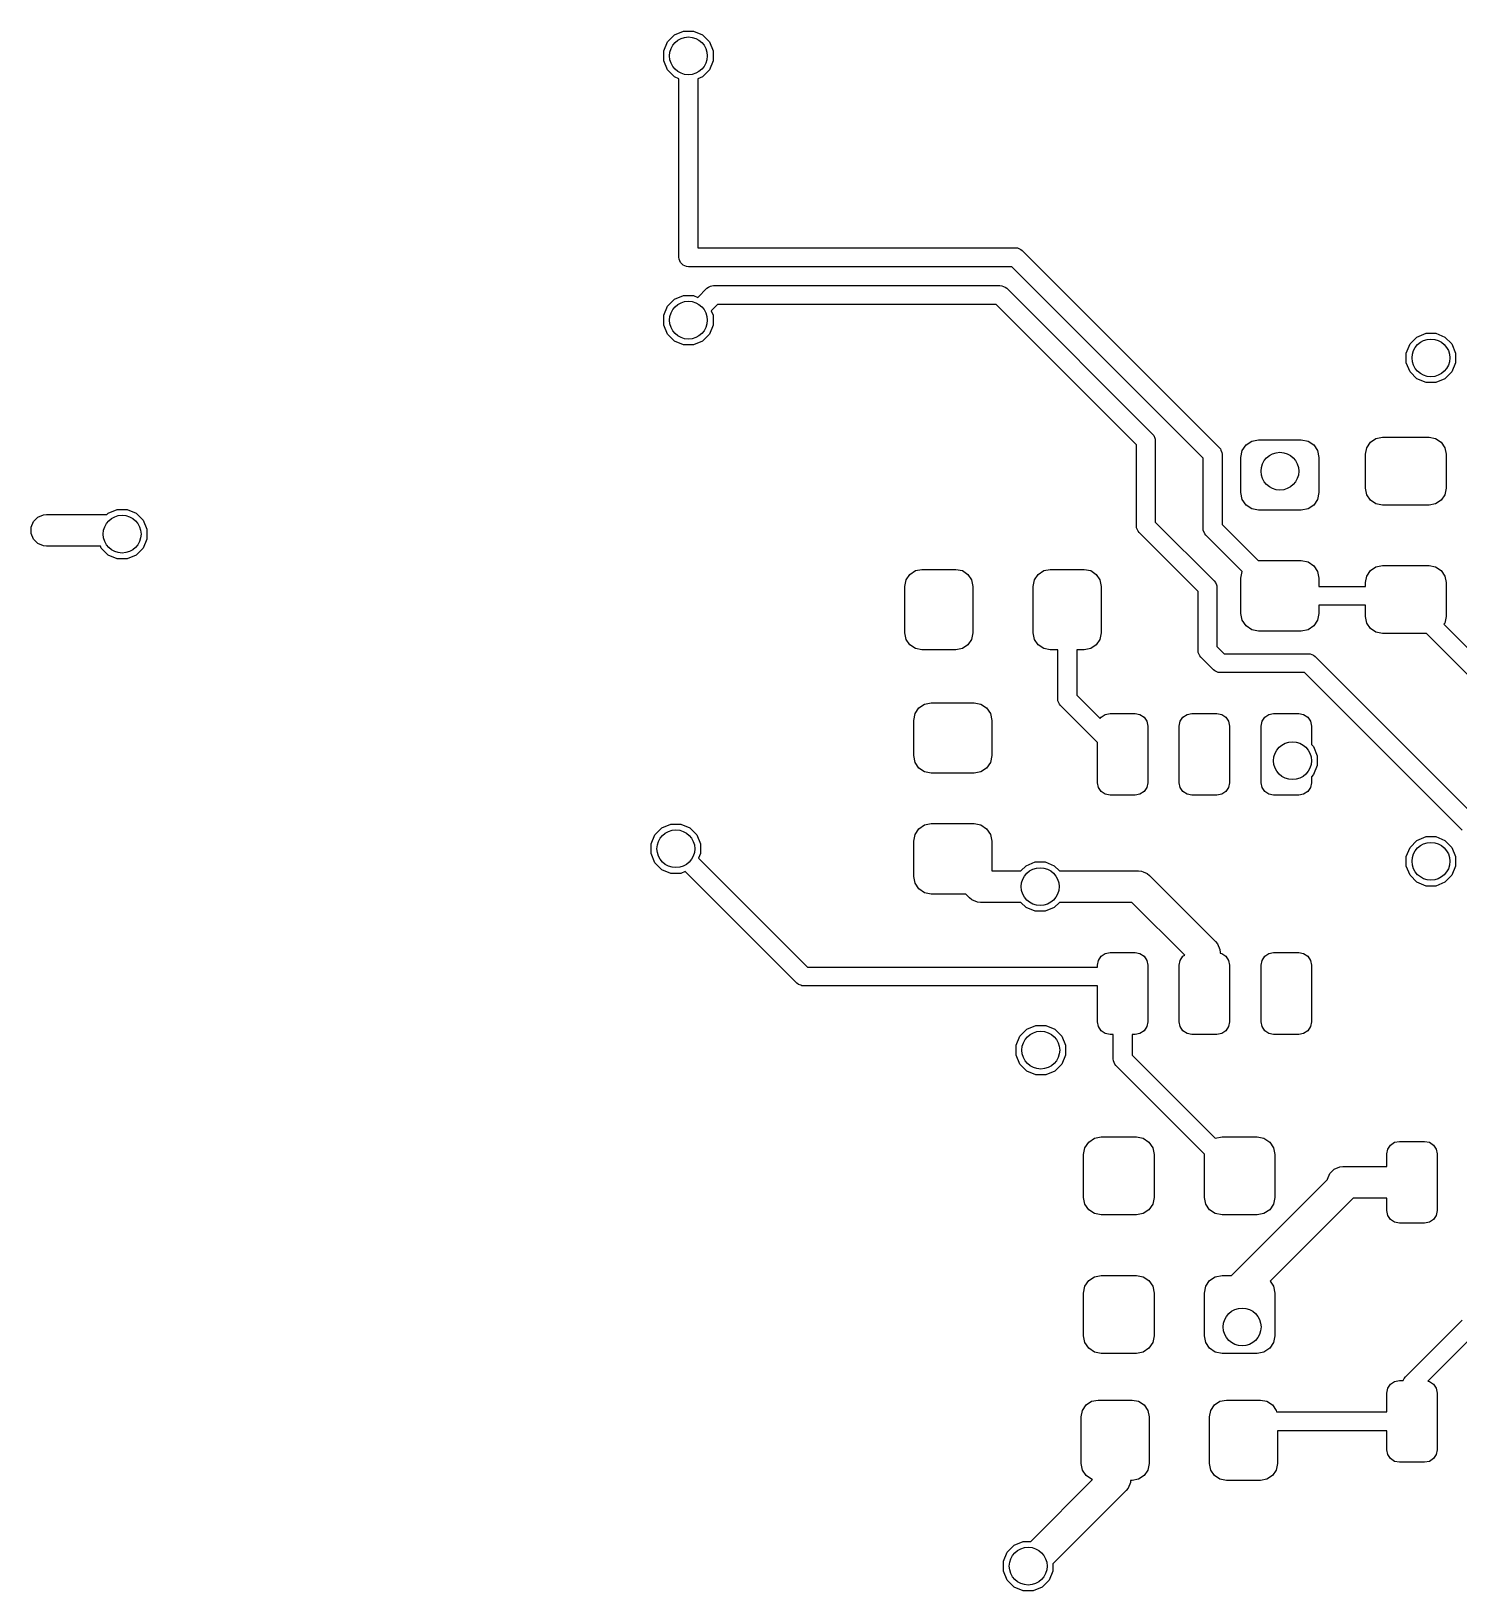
# Model space of a CAD drawing. Extents: x -2.55 to 2.19, y 0.21 to 3.97.
# Drawn here: x -2.5489 to -2.1023, y 3.397 to 3.8849 of the extents above; entities that cross this region are included whole.
import ezdxf

# ---------------------------------------------------------------- set-up
doc = ezdxf.new("R2010")
doc.units = 0
doc.header["$MEASUREMENT"] = 0
doc.layers.add('BLACK', color=7, linetype='CONTINUOUS')

msp = doc.modelspace()

# ---------------------------------------------------------------- linework, layer by layer
at = {"layer": 'BLACK', "linetype": 'CONTINUOUS'}
for p, q in [((-2.34985, 3.88154), (-2.34768, 3.88371)), ((-2.34768, 3.88371), (-2.34484, 3.88489)), ((-2.34484, 3.88489), (-2.34177, 3.88489)), ((-2.34177, 3.88489), (-2.33893, 3.88371)), ((-2.33893, 3.88371), (-2.33676, 3.88154)), ((-2.35103, 3.8787), (-2.34985, 3.88154)), ((-2.35103, 3.87563), (-2.35103, 3.8787)), ((-2.33676, 3.88154), (-2.33558, 3.8787)), ((-2.33558, 3.8787), (-2.33558, 3.87563)), ((-2.34985, 3.87279), (-2.35103, 3.87563)), ((-2.33558, 3.87563), (-2.33676, 3.87279)), ((-2.34768, 3.87062), (-2.34985, 3.87279)), ((-2.34626, 3.87003), (-2.34768, 3.87062)), ((-2.34626, 3.81417), (-2.34626, 3.87003)), ((-2.33893, 3.87062), (-2.34035, 3.87003)), ((-2.34035, 3.87003), (-2.34035, 3.81713)), ((-2.33676, 3.87279), (-2.33893, 3.87062)), ((-2.34035, 3.81713), (-2.24094, 3.81713)), ((-2.24094, 3.81713), (-2.24037, 3.81707)), ((-2.24037, 3.81707), (-2.2393, 3.81663)), ((-2.2393, 3.81663), (-2.23886, 3.81626)), ((-2.23886, 3.81626), (-2.17724, 3.75465)), ((-2.3462, 3.8136), (-2.34626, 3.81417)), ((-2.34576, 3.81253), (-2.3462, 3.8136)), ((-2.3462, 3.8136), (-2.3462, 3.8136)), ((-2.34495, 3.81172), (-2.34576, 3.81253)), ((-2.34388, 3.81128), (-2.34495, 3.81172)), ((-2.34331, 3.81122), (-2.34388, 3.81128)), ((-2.24217, 3.81122), (-2.34331, 3.81122)), ((-2.18228, 3.75134), (-2.24217, 3.81122)), ((-2.34985, 3.79886), (-2.34768, 3.80104)), ((-2.34768, 3.80104), (-2.34484, 3.80221)), ((-2.34484, 3.80221), (-2.34177, 3.80221)), ((-2.34177, 3.80221), (-2.34035, 3.80162)), ((-2.34035, 3.80162), (-2.33752, 3.80445)), ((-2.33752, 3.80445), (-2.33707, 3.80482)), ((-2.33707, 3.80482), (-2.33645, 3.80508)), ((-2.33645, 3.80508), (-2.33601, 3.80526)), ((-2.33601, 3.80526), (-2.33543, 3.80531)), ((-2.33543, 3.80531), (-2.24584, 3.80531)), ((-2.24584, 3.80531), (-2.24526, 3.80526)), ((-2.24526, 3.80526), (-2.2442, 3.80482)), ((-2.2442, 3.80482), (-2.2442, 3.80482)), ((-2.2442, 3.80482), (-2.24375, 3.80445)), ((-2.24375, 3.80445), (-2.19812, 3.75882)), ((-2.35103, 3.79602), (-2.34985, 3.79886)), ((-2.35103, 3.79295), (-2.35103, 3.79602)), ((-2.33421, 3.79941), (-2.33617, 3.79745)), ((-2.33617, 3.79745), (-2.33558, 3.79602)), ((-2.33558, 3.79602), (-2.33558, 3.79295)), ((-2.24706, 3.79941), (-2.33421, 3.79941)), ((-2.20316, 3.75551), (-2.24706, 3.79941)), ((-2.34985, 3.79011), (-2.35103, 3.79295)), ((-2.33558, 3.79295), (-2.33676, 3.79011)), ((-2.34768, 3.78794), (-2.34985, 3.79011)), ((-2.34484, 3.78677), (-2.34768, 3.78794)), ((-2.34177, 3.78677), (-2.34484, 3.78677)), ((-2.33893, 3.78794), (-2.34177, 3.78677)), ((-2.33676, 3.79011), (-2.33893, 3.78794)), ((-2.11875, 3.78421), (-2.11757, 3.78705)), ((-2.11757, 3.78705), (-2.1154, 3.78922)), ((-2.1154, 3.78922), (-2.11256, 3.7904)), ((-2.11256, 3.7904), (-2.10949, 3.7904)), ((-2.10949, 3.7904), (-2.10665, 3.78922)), ((-2.10665, 3.78922), (-2.10448, 3.78705)), ((-2.10448, 3.78705), (-2.1033, 3.78421)), ((-2.11875, 3.78114), (-2.11875, 3.78421)), ((-2.11757, 3.7783), (-2.11875, 3.78114)), ((-2.1033, 3.78114), (-2.10448, 3.7783)), ((-2.1033, 3.78421), (-2.1033, 3.78114)), ((-2.1154, 3.77613), (-2.11757, 3.7783)), ((-2.10448, 3.7783), (-2.10665, 3.77613)), ((-2.11256, 3.77495), (-2.1154, 3.77613)), ((-2.10949, 3.77495), (-2.11256, 3.77495)), ((-2.10665, 3.77613), (-2.10949, 3.77495)), ((-2.19812, 3.75882), (-2.19775, 3.75837)), ((-2.19775, 3.75837), (-2.19744, 3.75762)), ((-2.19744, 3.75762), (-2.19731, 3.75731)), ((-2.19731, 3.75731), (-2.19725, 3.75673)), ((-2.19725, 3.75673), (-2.19725, 3.73135)), ((-2.16707, 3.75667), (-2.16496, 3.75709)), ((-2.16496, 3.75709), (-2.15157, 3.75709)), ((-2.15157, 3.75709), (-2.14947, 3.75667)), ((-2.12994, 3.75632), (-2.12822, 3.75747)), ((-2.12822, 3.75747), (-2.12618, 3.75787)), ((-2.12618, 3.75787), (-2.11161, 3.75787)), ((-2.11161, 3.75787), (-2.10958, 3.75747)), ((-2.10958, 3.75747), (-2.10786, 3.75632)), ((-2.20316, 3.73013), (-2.20316, 3.75551)), ((-2.17724, 3.75465), (-2.17688, 3.7542)), ((-2.17688, 3.7542), (-2.17673, 3.75384)), ((-2.17673, 3.75384), (-2.17643, 3.75314)), ((-2.17643, 3.75314), (-2.17638, 3.75256)), ((-2.17638, 3.75256), (-2.17638, 3.73055)), ((-2.17047, 3.75157), (-2.17005, 3.75368)), ((-2.17005, 3.75368), (-2.16886, 3.75547)), ((-2.16886, 3.75547), (-2.16707, 3.75667)), ((-2.14947, 3.75667), (-2.14768, 3.75547)), ((-2.14768, 3.75547), (-2.14648, 3.75368)), ((-2.14648, 3.75368), (-2.14606, 3.75157)), ((-2.1315, 3.75256), (-2.13109, 3.75459)), ((-2.1315, 3.74193), (-2.1315, 3.75256)), ((-2.13109, 3.75459), (-2.12994, 3.75632)), ((-2.10786, 3.75632), (-2.1067, 3.75459)), ((-2.1067, 3.75459), (-2.1063, 3.75256)), ((-2.1063, 3.75256), (-2.1063, 3.74193)), ((-2.18228, 3.72933), (-2.18228, 3.75134)), ((-2.17047, 3.74055), (-2.17047, 3.75157)), ((-2.14606, 3.75157), (-2.14606, 3.74055)), ((-2.17005, 3.73844), (-2.17047, 3.74055)), ((-2.16886, 3.73665), (-2.17005, 3.73844)), ((-2.14648, 3.73844), (-2.14768, 3.73665)), ((-2.14606, 3.74055), (-2.14648, 3.73844)), ((-2.13109, 3.7399), (-2.1315, 3.74193)), ((-2.12994, 3.73817), (-2.13109, 3.7399)), ((-2.12822, 3.73702), (-2.12994, 3.73817)), ((-2.10786, 3.73817), (-2.10958, 3.73702)), ((-2.1067, 3.7399), (-2.10786, 3.73817)), ((-2.1063, 3.74193), (-2.1067, 3.7399)), ((-2.54819, 3.73147), (-2.54683, 3.73283)), ((-2.54683, 3.73283), (-2.54505, 3.73357)), ((-2.54505, 3.73357), (-2.54409, 3.73366)), ((-2.54409, 3.73366), (-2.52529, 3.73366)), ((-2.52529, 3.73366), (-2.52485, 3.73411)), ((-2.52485, 3.73411), (-2.52201, 3.73528)), ((-2.52201, 3.73528), (-2.51894, 3.73528)), ((-2.51894, 3.73528), (-2.5161, 3.73411)), ((-2.5161, 3.73411), (-2.51393, 3.73193)), ((-2.16707, 3.73546), (-2.16886, 3.73665)), ((-2.16496, 3.73504), (-2.16707, 3.73546)), ((-2.15157, 3.73504), (-2.16496, 3.73504)), ((-2.14947, 3.73546), (-2.15157, 3.73504)), ((-2.14768, 3.73665), (-2.14947, 3.73546)), ((-2.12618, 3.73661), (-2.12822, 3.73702)), ((-2.11161, 3.73661), (-2.12618, 3.73661)), ((-2.10958, 3.73702), (-2.11161, 3.73661)), ((-2.54892, 3.7297), (-2.54819, 3.73147)), ((-2.54892, 3.72778), (-2.54892, 3.7297)), ((-2.54819, 3.72601), (-2.54892, 3.72778)), ((-2.51393, 3.73193), (-2.51275, 3.7291)), ((-2.51275, 3.7291), (-2.51275, 3.72602)), ((-2.2031, 3.72955), (-2.20316, 3.73013)), ((-2.20266, 3.72849), (-2.2031, 3.72955)), ((-2.2023, 3.72804), (-2.20266, 3.72849)), ((-2.18386, 3.7096), (-2.2023, 3.72804)), ((-2.19725, 3.73135), (-2.17882, 3.71291)), ((-2.18223, 3.72875), (-2.18228, 3.72933)), ((-2.18179, 3.72769), (-2.18223, 3.72875)), ((-2.18142, 3.72724), (-2.18179, 3.72769)), ((-2.17638, 3.73055), (-2.16509, 3.71927)), ((-2.54683, 3.72465), (-2.54819, 3.72601)), ((-2.54505, 3.72391), (-2.54683, 3.72465)), ((-2.54409, 3.72382), (-2.54505, 3.72391)), ((-2.52728, 3.72382), (-2.54409, 3.72382)), ((-2.52702, 3.72318), (-2.52728, 3.72382)), ((-2.52485, 3.72101), (-2.52702, 3.72318)), ((-2.51393, 3.72318), (-2.5161, 3.72101)), ((-2.51275, 3.72602), (-2.51393, 3.72318)), ((-2.17005, 3.71588), (-2.18142, 3.72724)), ((-2.52201, 3.71984), (-2.52485, 3.72101)), ((-2.51894, 3.71984), (-2.52201, 3.71984)), ((-2.5161, 3.72101), (-2.51894, 3.71984)), ((-2.16509, 3.71927), (-2.16496, 3.71929)), ((-2.16496, 3.71929), (-2.15157, 3.71929)), ((-2.15157, 3.71929), (-2.14947, 3.71887)), ((-2.14947, 3.71887), (-2.14768, 3.71768)), ((-2.12822, 3.71731), (-2.12618, 3.71772)), ((-2.12618, 3.71772), (-2.11161, 3.71772)), ((-2.11161, 3.71772), (-2.10958, 3.71731)), ((-2.27559, 3.71122), (-2.27519, 3.71325)), ((-2.27519, 3.71325), (-2.27403, 3.71498)), ((-2.27403, 3.71498), (-2.27231, 3.71613)), ((-2.27231, 3.71613), (-2.27028, 3.71654)), ((-2.27028, 3.71654), (-2.25965, 3.71654)), ((-2.25965, 3.71654), (-2.25761, 3.71613)), ((-2.25761, 3.71613), (-2.25589, 3.71498)), ((-2.25589, 3.71498), (-2.25474, 3.71325)), ((-2.25474, 3.71325), (-2.25433, 3.71122)), ((-2.23543, 3.71122), (-2.23503, 3.71325)), ((-2.23503, 3.71325), (-2.23388, 3.71498)), ((-2.23388, 3.71498), (-2.23215, 3.71613)), ((-2.23215, 3.71613), (-2.23012, 3.71654)), ((-2.23012, 3.71654), (-2.21949, 3.71654)), ((-2.21949, 3.71654), (-2.21745, 3.71613)), ((-2.21745, 3.71613), (-2.21573, 3.71498)), ((-2.21573, 3.71498), (-2.21458, 3.71325)), ((-2.21458, 3.71325), (-2.21417, 3.71122)), ((-2.17882, 3.71291), (-2.17845, 3.71247)), ((-2.17047, 3.71378), (-2.17005, 3.71588)), ((-2.17047, 3.70276), (-2.17047, 3.71378)), ((-2.14768, 3.71768), (-2.14648, 3.71589)), ((-2.14648, 3.71589), (-2.14606, 3.71378)), ((-2.14606, 3.71378), (-2.14606, 3.71122)), ((-2.1315, 3.7124), (-2.13109, 3.71444)), ((-2.13109, 3.71444), (-2.12994, 3.71616)), ((-2.12994, 3.71616), (-2.12822, 3.71731)), ((-2.10958, 3.71731), (-2.10786, 3.71616)), ((-2.10786, 3.71616), (-2.1067, 3.71444)), ((-2.1067, 3.71444), (-2.1063, 3.7124)), ((-2.27559, 3.69665), (-2.27559, 3.71122)), ((-2.25433, 3.71122), (-2.25433, 3.69665)), ((-2.23543, 3.69665), (-2.23543, 3.71122)), ((-2.21417, 3.71122), (-2.21417, 3.69665)), ((-2.18386, 3.69114), (-2.18386, 3.7096)), ((-2.17845, 3.71247), (-2.17814, 3.71171)), ((-2.17814, 3.71171), (-2.17801, 3.7114)), ((-2.17801, 3.7114), (-2.17795, 3.71083)), ((-2.17795, 3.71083), (-2.17795, 3.69236)), ((-2.14606, 3.71122), (-2.1315, 3.71122)), ((-2.1315, 3.71122), (-2.1315, 3.7124)), ((-2.1063, 3.7124), (-2.1063, 3.70177)), ((-2.1315, 3.70531), (-2.14606, 3.70531)), ((-2.14606, 3.70531), (-2.14606, 3.70276)), ((-2.1315, 3.70177), (-2.1315, 3.70531)), ((-2.17005, 3.70065), (-2.17047, 3.70276)), ((-2.16886, 3.69886), (-2.17005, 3.70065)), ((-2.16707, 3.69766), (-2.16886, 3.69886)), ((-2.14768, 3.69886), (-2.14947, 3.69766)), ((-2.14648, 3.70065), (-2.14768, 3.69886)), ((-2.14606, 3.70276), (-2.14648, 3.70065)), ((-2.13109, 3.69974), (-2.1315, 3.70177)), ((-2.12994, 3.69801), (-2.13109, 3.69974)), ((-2.1067, 3.69974), (-2.10697, 3.69934)), ((-2.10697, 3.69934), (-2.08728, 3.67965)), ((-2.1063, 3.70177), (-2.1067, 3.69974)), ((-2.27519, 3.69462), (-2.27559, 3.69665)), ((-2.27403, 3.6929), (-2.27519, 3.69462)), ((-2.25474, 3.69462), (-2.25589, 3.6929)), ((-2.25433, 3.69665), (-2.25474, 3.69462)), ((-2.23503, 3.69462), (-2.23543, 3.69665)), ((-2.23388, 3.6929), (-2.23503, 3.69462)), ((-2.21458, 3.69462), (-2.21573, 3.6929)), ((-2.21417, 3.69665), (-2.21458, 3.69462)), ((-2.16496, 3.69724), (-2.16707, 3.69766)), ((-2.15157, 3.69724), (-2.16496, 3.69724)), ((-2.14947, 3.69766), (-2.15157, 3.69724)), ((-2.12822, 3.69686), (-2.12994, 3.69801)), ((-2.12618, 3.69646), (-2.12822, 3.69686)), ((-2.11244, 3.69646), (-2.12618, 3.69646)), ((-2.09232, 3.67634), (-2.11244, 3.69646)), ((-2.27231, 3.69174), (-2.27403, 3.6929)), ((-2.27028, 3.69134), (-2.27231, 3.69174)), ((-2.25965, 3.69134), (-2.27028, 3.69134)), ((-2.25761, 3.69174), (-2.25965, 3.69134)), ((-2.25589, 3.6929), (-2.25761, 3.69174)), ((-2.23215, 3.69174), (-2.23388, 3.6929)), ((-2.23012, 3.69134), (-2.23215, 3.69174)), ((-2.22776, 3.69134), (-2.23012, 3.69134)), ((-2.22776, 3.67598), (-2.22776, 3.69134)), ((-2.21949, 3.69134), (-2.22185, 3.69134)), ((-2.22185, 3.69134), (-2.22185, 3.67721)), ((-2.21745, 3.69174), (-2.21949, 3.69134)), ((-2.21573, 3.6929), (-2.21745, 3.69174)), ((-2.1838, 3.69057), (-2.18386, 3.69114)), ((-2.18336, 3.6895), (-2.1838, 3.69057)), ((-2.18299, 3.68905), (-2.18336, 3.6895)), ((-2.17906, 3.68512), (-2.18299, 3.68905)), ((-2.17795, 3.69236), (-2.17575, 3.69016)), ((-2.17575, 3.69016), (-2.14937, 3.69016)), ((-2.14937, 3.69016), (-2.14879, 3.6901)), ((-2.14879, 3.6901), (-2.14773, 3.68966)), ((-2.14773, 3.68966), (-2.14728, 3.68929)), ((-2.14728, 3.68929), (-2.09795, 3.63996)), ((-2.17861, 3.68475), (-2.17906, 3.68512)), ((-2.17754, 3.68431), (-2.17861, 3.68475)), ((-2.17697, 3.68425), (-2.17754, 3.68431)), ((-2.15059, 3.68425), (-2.17697, 3.68425)), ((-2.10126, 3.63492), (-2.15059, 3.68425)), ((-2.27122, 3.67319), (-2.26943, 3.67438)), ((-2.26943, 3.67438), (-2.26732, 3.6748)), ((-2.26732, 3.6748), (-2.25394, 3.6748)), ((-2.25394, 3.6748), (-2.25183, 3.67438)), ((-2.25183, 3.67438), (-2.25004, 3.67319)), ((-2.2277, 3.67541), (-2.22776, 3.67598)), ((-2.22727, 3.67438), (-2.2277, 3.67541)), ((-2.22726, 3.67434), (-2.22727, 3.67438)), ((-2.22689, 3.6739), (-2.22726, 3.67434)), ((-2.21535, 3.66236), (-2.22689, 3.6739)), ((-2.22185, 3.67721), (-2.2145, 3.66986)), ((-2.27283, 3.66929), (-2.27242, 3.6714)), ((-2.27283, 3.65827), (-2.27283, 3.66929)), ((-2.27242, 3.6714), (-2.27122, 3.67319)), ((-2.25004, 3.67319), (-2.24884, 3.6714)), ((-2.24884, 3.6714), (-2.24843, 3.66929)), ((-2.24843, 3.66929), (-2.24843, 3.65827)), ((-2.2145, 3.66986), (-2.2142, 3.6703)), ((-2.2142, 3.6703), (-2.21292, 3.67116)), ((-2.21292, 3.67116), (-2.21142, 3.67146)), ((-2.21142, 3.67146), (-2.20354, 3.67146)), ((-2.20354, 3.67146), (-2.20204, 3.67116)), ((-2.20204, 3.67116), (-2.20076, 3.6703)), ((-2.20076, 3.6703), (-2.19991, 3.66903)), ((-2.19991, 3.66903), (-2.19961, 3.66752)), ((-2.18976, 3.66752), (-2.18946, 3.66903)), ((-2.18946, 3.66903), (-2.18861, 3.6703)), ((-2.18861, 3.6703), (-2.18733, 3.67116)), ((-2.18733, 3.67116), (-2.18583, 3.67146)), ((-2.18583, 3.67146), (-2.17795, 3.67146)), ((-2.17795, 3.67146), (-2.17645, 3.67116)), ((-2.17645, 3.67116), (-2.17517, 3.6703)), ((-2.17517, 3.6703), (-2.17432, 3.66903)), ((-2.17432, 3.66903), (-2.17402, 3.66752)), ((-2.16417, 3.66752), (-2.16387, 3.66903)), ((-2.16387, 3.66903), (-2.16302, 3.6703)), ((-2.16302, 3.6703), (-2.16174, 3.67116)), ((-2.16174, 3.67116), (-2.16024, 3.67146)), ((-2.16024, 3.67146), (-2.15236, 3.67146)), ((-2.15236, 3.67146), (-2.15086, 3.67116)), ((-2.15086, 3.67116), (-2.14958, 3.6703)), ((-2.14958, 3.6703), (-2.14872, 3.66903)), ((-2.14872, 3.66903), (-2.14843, 3.66752)), ((-2.19961, 3.66752), (-2.19961, 3.6498)), ((-2.18976, 3.6498), (-2.18976, 3.66752)), ((-2.17402, 3.66752), (-2.17402, 3.6498)), ((-2.16417, 3.6498), (-2.16417, 3.66752)), ((-2.14843, 3.66752), (-2.14843, 3.66171)), ((-2.21535, 3.6498), (-2.21535, 3.66236)), ((-2.14843, 3.66171), (-2.14778, 3.66107)), ((-2.14778, 3.66107), (-2.14661, 3.65823)), ((-2.27242, 3.65616), (-2.27283, 3.65827)), ((-2.27122, 3.65437), (-2.27242, 3.65616)), ((-2.26943, 3.65318), (-2.27122, 3.65437)), ((-2.25004, 3.65437), (-2.25183, 3.65318)), ((-2.24884, 3.65616), (-2.25004, 3.65437)), ((-2.24843, 3.65827), (-2.24884, 3.65616)), ((-2.14661, 3.65516), (-2.14778, 3.65232)), ((-2.14661, 3.65823), (-2.14661, 3.65516)), ((-2.26732, 3.65276), (-2.26943, 3.65318)), ((-2.25394, 3.65276), (-2.26732, 3.65276)), ((-2.25183, 3.65318), (-2.25394, 3.65276)), ((-2.21505, 3.6483), (-2.21535, 3.6498)), ((-2.19961, 3.6498), (-2.19991, 3.6483)), ((-2.18946, 3.6483), (-2.18976, 3.6498)), ((-2.17402, 3.6498), (-2.17432, 3.6483)), ((-2.16387, 3.6483), (-2.16417, 3.6498)), ((-2.14843, 3.6498), (-2.14872, 3.6483)), ((-2.14778, 3.65232), (-2.14843, 3.65168)), ((-2.14843, 3.65168), (-2.14843, 3.6498)), ((-2.2142, 3.64702), (-2.21505, 3.6483)), ((-2.21292, 3.64617), (-2.2142, 3.64702)), ((-2.21142, 3.64587), (-2.21292, 3.64617)), ((-2.20354, 3.64587), (-2.21142, 3.64587)), ((-2.20204, 3.64617), (-2.20354, 3.64587)), ((-2.20076, 3.64702), (-2.20204, 3.64617)), ((-2.19991, 3.6483), (-2.20076, 3.64702)), ((-2.18861, 3.64702), (-2.18946, 3.6483)), ((-2.18733, 3.64617), (-2.18861, 3.64702)), ((-2.18583, 3.64587), (-2.18733, 3.64617)), ((-2.17795, 3.64587), (-2.18583, 3.64587)), ((-2.17645, 3.64617), (-2.17795, 3.64587)), ((-2.17517, 3.64702), (-2.17645, 3.64617)), ((-2.17432, 3.6483), (-2.17517, 3.64702)), ((-2.16302, 3.64702), (-2.16387, 3.6483)), ((-2.16174, 3.64617), (-2.16302, 3.64702)), ((-2.16024, 3.64587), (-2.16174, 3.64617)), ((-2.15236, 3.64587), (-2.16024, 3.64587)), ((-2.15086, 3.64617), (-2.15236, 3.64587)), ((-2.14958, 3.64702), (-2.15086, 3.64617)), ((-2.14872, 3.6483), (-2.14958, 3.64702)), ((-2.35379, 3.63351), (-2.35162, 3.63568)), ((-2.35162, 3.63568), (-2.34878, 3.63686)), ((-2.34878, 3.63686), (-2.34571, 3.63686)), ((-2.34571, 3.63686), (-2.34287, 3.63568)), ((-2.34287, 3.63568), (-2.3407, 3.63351)), ((-2.27242, 3.63361), (-2.27122, 3.63539)), ((-2.27122, 3.63539), (-2.26943, 3.63659)), ((-2.26943, 3.63659), (-2.26732, 3.63701)), ((-2.26732, 3.63701), (-2.25394, 3.63701)), ((-2.25394, 3.63701), (-2.25183, 3.63659)), ((-2.25183, 3.63659), (-2.25004, 3.63539)), ((-2.25004, 3.63539), (-2.24884, 3.63361)), ((-2.35497, 3.63067), (-2.35379, 3.63351)), ((-2.35497, 3.6276), (-2.35497, 3.63067)), ((-2.3407, 3.63351), (-2.33952, 3.63067)), ((-2.33952, 3.63067), (-2.33952, 3.6276)), ((-2.27283, 3.6315), (-2.27242, 3.63361)), ((-2.27283, 3.62047), (-2.27283, 3.6315)), ((-2.24884, 3.63361), (-2.24843, 3.6315)), ((-2.24843, 3.6315), (-2.24843, 3.6222)), ((-2.11757, 3.62957), (-2.1154, 3.63174)), ((-2.1154, 3.63174), (-2.11256, 3.63292)), ((-2.11256, 3.63292), (-2.10949, 3.63292)), ((-2.10949, 3.63292), (-2.10665, 3.63174)), ((-2.10665, 3.63174), (-2.10448, 3.62957)), ((-2.35379, 3.62476), (-2.35497, 3.6276)), ((-2.33952, 3.6276), (-2.34011, 3.62618)), ((-2.34011, 3.62618), (-2.30606, 3.59213)), ((-2.23765, 3.62383), (-2.23481, 3.625)), ((-2.23481, 3.625), (-2.23174, 3.625)), ((-2.23174, 3.625), (-2.2289, 3.62383)), ((-2.11875, 3.62673), (-2.11757, 3.62957)), ((-2.11875, 3.62366), (-2.11875, 3.62673)), ((-2.10448, 3.62957), (-2.1033, 3.62673)), ((-2.1033, 3.62673), (-2.1033, 3.62366)), ((-2.35162, 3.62259), (-2.35379, 3.62476)), ((-2.34878, 3.62141), (-2.35162, 3.62259)), ((-2.34571, 3.62141), (-2.34878, 3.62141)), ((-2.34429, 3.622), (-2.34571, 3.62141)), ((-2.30937, 3.58709), (-2.34429, 3.622)), ((-2.27242, 3.61836), (-2.27283, 3.62047)), ((-2.24843, 3.6222), (-2.23927, 3.6222)), ((-2.23927, 3.6222), (-2.23765, 3.62383)), ((-2.2289, 3.62383), (-2.22727, 3.6222)), ((-2.22727, 3.6222), (-2.20251, 3.6222)), ((-2.20251, 3.6222), (-2.20155, 3.6221)), ((-2.20155, 3.6221), (-2.20155, 3.6221)), ((-2.20155, 3.6221), (-2.20103, 3.62189)), ((-2.20103, 3.62189), (-2.19978, 3.62137)), ((-2.19978, 3.62137), (-2.19978, 3.62137)), ((-2.19978, 3.62137), (-2.19903, 3.62076)), ((-2.19903, 3.62076), (-2.17841, 3.60013)), ((-2.11757, 3.62082), (-2.11875, 3.62366)), ((-2.1154, 3.61865), (-2.11757, 3.62082)), ((-2.10448, 3.62082), (-2.10665, 3.61865)), ((-2.1033, 3.62366), (-2.10448, 3.62082)), ((-2.27122, 3.61658), (-2.27242, 3.61836)), ((-2.26943, 3.61538), (-2.27122, 3.61658)), ((-2.26732, 3.61496), (-2.26943, 3.61538)), ((-2.11256, 3.61747), (-2.1154, 3.61865)), ((-2.10949, 3.61747), (-2.11256, 3.61747)), ((-2.10665, 3.61865), (-2.10949, 3.61747)), ((-2.25657, 3.61496), (-2.26732, 3.61496)), ((-2.2554, 3.6138), (-2.25657, 3.61496)), ((-2.25466, 3.61319), (-2.2554, 3.6138)), ((-2.25288, 3.61245), (-2.25466, 3.61319)), ((-2.25192, 3.61236), (-2.25288, 3.61245)), ((-2.23927, 3.61236), (-2.25192, 3.61236)), ((-2.23765, 3.61073), (-2.23927, 3.61236)), ((-2.23481, 3.60956), (-2.23765, 3.61073)), ((-2.2289, 3.61073), (-2.23174, 3.60956)), ((-2.22727, 3.61236), (-2.2289, 3.61073)), ((-2.20455, 3.61236), (-2.22727, 3.61236)), ((-2.18806, 3.59587), (-2.20455, 3.61236)), ((-2.23174, 3.60956), (-2.23481, 3.60956)), ((-2.2142, 3.5955), (-2.21292, 3.59635)), ((-2.21292, 3.59635), (-2.21142, 3.59665)), ((-2.21142, 3.59665), (-2.20354, 3.59665)), ((-2.20354, 3.59665), (-2.20204, 3.59635)), ((-2.20204, 3.59635), (-2.20076, 3.5955)), ((-2.18861, 3.5955), (-2.18806, 3.59587)), ((-2.17841, 3.60013), (-2.1778, 3.59939)), ((-2.1778, 3.59939), (-2.17706, 3.59761)), ((-2.17706, 3.59761), (-2.17697, 3.59665)), ((-2.17697, 3.59665), (-2.17697, 3.59646)), ((-2.17697, 3.59646), (-2.17645, 3.59635)), ((-2.17645, 3.59635), (-2.17517, 3.5955)), ((-2.16302, 3.5955), (-2.16174, 3.59635)), ((-2.16174, 3.59635), (-2.16024, 3.59665)), ((-2.16024, 3.59665), (-2.15236, 3.59665)), ((-2.15236, 3.59665), (-2.15086, 3.59635)), ((-2.15086, 3.59635), (-2.14958, 3.5955)), ((-2.30606, 3.59213), (-2.21535, 3.59213)), ((-2.21535, 3.59272), (-2.21505, 3.59422)), ((-2.21535, 3.59213), (-2.21535, 3.59272)), ((-2.21505, 3.59422), (-2.2142, 3.5955)), ((-2.20076, 3.5955), (-2.19991, 3.59422)), ((-2.19991, 3.59422), (-2.19961, 3.59272)), ((-2.19961, 3.59272), (-2.19961, 3.575)), ((-2.18976, 3.59272), (-2.18946, 3.59422)), ((-2.18976, 3.575), (-2.18976, 3.59272)), ((-2.18946, 3.59422), (-2.18861, 3.5955)), ((-2.17517, 3.5955), (-2.17432, 3.59422)), ((-2.17432, 3.59422), (-2.17402, 3.59272)), ((-2.17402, 3.59272), (-2.17402, 3.575)), ((-2.16417, 3.59272), (-2.16387, 3.59422)), ((-2.16417, 3.575), (-2.16417, 3.59272)), ((-2.16387, 3.59422), (-2.16302, 3.5955)), ((-2.14958, 3.5955), (-2.14872, 3.59422)), ((-2.14872, 3.59422), (-2.14843, 3.59272)), ((-2.14843, 3.59272), (-2.14843, 3.575)), ((-2.30892, 3.58672), (-2.30937, 3.58709)), ((-2.30817, 3.58641), (-2.30892, 3.58672)), ((-2.30786, 3.58628), (-2.30817, 3.58641)), ((-2.30728, 3.58622), (-2.30786, 3.58628)), ((-2.21535, 3.58622), (-2.30728, 3.58622)), ((-2.21535, 3.575), (-2.21535, 3.58622)), ((-2.23962, 3.57052), (-2.23745, 3.57269)), ((-2.23745, 3.57269), (-2.23461, 3.57386)), ((-2.23461, 3.57386), (-2.23153, 3.57386)), ((-2.23153, 3.57386), (-2.2287, 3.57269)), ((-2.2287, 3.57269), (-2.22652, 3.57052)), ((-2.21505, 3.57349), (-2.21535, 3.575)), ((-2.2142, 3.57222), (-2.21505, 3.57349)), ((-2.21292, 3.57136), (-2.2142, 3.57222)), ((-2.21142, 3.57106), (-2.21292, 3.57136)), ((-2.20204, 3.57136), (-2.20354, 3.57106)), ((-2.20076, 3.57222), (-2.20204, 3.57136)), ((-2.19991, 3.57349), (-2.20076, 3.57222)), ((-2.19961, 3.575), (-2.19991, 3.57349)), ((-2.18946, 3.57349), (-2.18976, 3.575)), ((-2.18861, 3.57222), (-2.18946, 3.57349)), ((-2.18733, 3.57136), (-2.18861, 3.57222)), ((-2.18583, 3.57106), (-2.18733, 3.57136)), ((-2.17645, 3.57136), (-2.17795, 3.57106)), ((-2.17517, 3.57222), (-2.17645, 3.57136)), ((-2.17432, 3.57349), (-2.17517, 3.57222)), ((-2.17402, 3.575), (-2.17432, 3.57349)), ((-2.16387, 3.57349), (-2.16417, 3.575)), ((-2.16302, 3.57222), (-2.16387, 3.57349)), ((-2.16174, 3.57136), (-2.16302, 3.57222)), ((-2.16024, 3.57106), (-2.16174, 3.57136)), ((-2.15086, 3.57136), (-2.15236, 3.57106)), ((-2.14958, 3.57222), (-2.15086, 3.57136)), ((-2.14872, 3.57349), (-2.14958, 3.57222)), ((-2.14843, 3.575), (-2.14872, 3.57349)), ((-2.24079, 3.56768), (-2.23962, 3.57052)), ((-2.24079, 3.56461), (-2.24079, 3.56768)), ((-2.22652, 3.57052), (-2.22535, 3.56768)), ((-2.22535, 3.56768), (-2.22535, 3.56461)), ((-2.21043, 3.57106), (-2.21142, 3.57106)), ((-2.21043, 3.56339), (-2.21043, 3.57106)), ((-2.20354, 3.57106), (-2.20453, 3.57106)), ((-2.20453, 3.57106), (-2.20453, 3.56461)), ((-2.17795, 3.57106), (-2.18583, 3.57106)), ((-2.15236, 3.57106), (-2.16024, 3.57106)), ((-2.23962, 3.56177), (-2.24079, 3.56461)), ((-2.23745, 3.55959), (-2.23962, 3.56177)), ((-2.22652, 3.56177), (-2.2287, 3.55959)), ((-2.22535, 3.56461), (-2.22652, 3.56177)), ((-2.21038, 3.56281), (-2.21043, 3.56339)), ((-2.20994, 3.56175), (-2.21038, 3.56281)), ((-2.20957, 3.5613), (-2.20994, 3.56175)), ((-2.20453, 3.56461), (-2.17848, 3.53856)), ((-2.23461, 3.55842), (-2.23745, 3.55959)), ((-2.23153, 3.55842), (-2.23461, 3.55842)), ((-2.2287, 3.55959), (-2.23153, 3.55842)), ((-2.18186, 3.53359), (-2.20957, 3.5613)), ((-2.21927, 3.53557), (-2.21807, 3.53736)), ((-2.21807, 3.53736), (-2.21628, 3.53856)), ((-2.21628, 3.53856), (-2.21417, 3.53898)), ((-2.21417, 3.53898), (-2.20315, 3.53898)), ((-2.20315, 3.53898), (-2.20104, 3.53856)), ((-2.20104, 3.53856), (-2.19925, 3.53736)), ((-2.19925, 3.53736), (-2.19806, 3.53557)), ((-2.17848, 3.53856), (-2.17638, 3.53898)), ((-2.17638, 3.53898), (-2.16535, 3.53898)), ((-2.16535, 3.53898), (-2.16325, 3.53856)), ((-2.16325, 3.53856), (-2.16146, 3.53736)), ((-2.16146, 3.53736), (-2.16026, 3.53557)), ((-2.12365, 3.53645), (-2.12237, 3.5373)), ((-2.12237, 3.5373), (-2.12087, 3.5376)), ((-2.12087, 3.5376), (-2.11299, 3.5376)), ((-2.11299, 3.5376), (-2.11149, 3.5373)), ((-2.11149, 3.5373), (-2.11021, 3.53645)), ((-2.21969, 3.53346), (-2.21927, 3.53557)), ((-2.21969, 3.52008), (-2.21969, 3.53346)), ((-2.19806, 3.53557), (-2.19764, 3.53346)), ((-2.19764, 3.53346), (-2.19764, 3.52008)), ((-2.18189, 3.53346), (-2.18186, 3.53359)), ((-2.18189, 3.52008), (-2.18189, 3.53346)), ((-2.16026, 3.53557), (-2.15984, 3.53346)), ((-2.15984, 3.53346), (-2.15984, 3.52008)), ((-2.1248, 3.53366), (-2.1245, 3.53517)), ((-2.1248, 3.52972), (-2.1248, 3.53366)), ((-2.1245, 3.53517), (-2.12365, 3.53645)), ((-2.11021, 3.53645), (-2.10935, 3.53517)), ((-2.10935, 3.53517), (-2.10906, 3.53366)), ((-2.10906, 3.53366), (-2.10906, 3.51594)), ((-2.14341, 3.52576), (-2.14267, 3.52754)), ((-2.14267, 3.52754), (-2.14132, 3.5289)), ((-2.14132, 3.5289), (-2.13954, 3.52963)), ((-2.13954, 3.52963), (-2.13858, 3.52972)), ((-2.13858, 3.52972), (-2.1248, 3.52972)), ((-2.17346, 3.49567), (-2.14341, 3.52572)), ((-2.14341, 3.52572), (-2.14341, 3.52576)), ((-2.21927, 3.51797), (-2.21969, 3.52008)), ((-2.21807, 3.51618), (-2.21927, 3.51797)), ((-2.19806, 3.51797), (-2.19925, 3.51618)), ((-2.19764, 3.52008), (-2.19806, 3.51797)), ((-2.18147, 3.51797), (-2.18189, 3.52008)), ((-2.18028, 3.51618), (-2.18147, 3.51797)), ((-2.16026, 3.51797), (-2.16146, 3.51618)), ((-2.13533, 3.51988), (-2.16134, 3.49388)), ((-2.15984, 3.52008), (-2.16026, 3.51797)), ((-2.1248, 3.51988), (-2.13533, 3.51988)), ((-2.1248, 3.51594), (-2.1248, 3.51988)), ((-2.21628, 3.51499), (-2.21807, 3.51618)), ((-2.21417, 3.51457), (-2.21628, 3.51499)), ((-2.20315, 3.51457), (-2.21417, 3.51457)), ((-2.20104, 3.51499), (-2.20315, 3.51457)), ((-2.19925, 3.51618), (-2.20104, 3.51499)), ((-2.17849, 3.51499), (-2.18028, 3.51618)), ((-2.17638, 3.51457), (-2.17849, 3.51499)), ((-2.16535, 3.51457), (-2.17638, 3.51457)), ((-2.16325, 3.51499), (-2.16535, 3.51457)), ((-2.16146, 3.51618), (-2.16325, 3.51499)), ((-2.1245, 3.51444), (-2.1248, 3.51594)), ((-2.12365, 3.51316), (-2.1245, 3.51444)), ((-2.12237, 3.51231), (-2.12365, 3.51316)), ((-2.11021, 3.51316), (-2.11149, 3.51231)), ((-2.10935, 3.51444), (-2.11021, 3.51316)), ((-2.10906, 3.51594), (-2.10935, 3.51444)), ((-2.12087, 3.51201), (-2.12237, 3.51231)), ((-2.11299, 3.51201), (-2.12087, 3.51201)), ((-2.11149, 3.51231), (-2.11299, 3.51201)), ((-2.21927, 3.49227), (-2.21807, 3.49405)), ((-2.21807, 3.49405), (-2.21628, 3.49525)), ((-2.21628, 3.49525), (-2.21417, 3.49567)), ((-2.21417, 3.49567), (-2.20315, 3.49567)), ((-2.20315, 3.49567), (-2.20104, 3.49525)), ((-2.20104, 3.49525), (-2.19925, 3.49405)), ((-2.19925, 3.49405), (-2.19806, 3.49227)), ((-2.18147, 3.49227), (-2.18028, 3.49405)), ((-2.18028, 3.49405), (-2.17849, 3.49525)), ((-2.17849, 3.49525), (-2.17638, 3.49567)), ((-2.17638, 3.49567), (-2.17346, 3.49567)), ((-2.16134, 3.49388), (-2.16026, 3.49227)), ((-2.21969, 3.49016), (-2.21927, 3.49227)), ((-2.21969, 3.47677), (-2.21969, 3.49016)), ((-2.19806, 3.49227), (-2.19764, 3.49016)), ((-2.19764, 3.49016), (-2.19764, 3.47677)), ((-2.18189, 3.49016), (-2.18147, 3.49227)), ((-2.18189, 3.47677), (-2.18189, 3.49016)), ((-2.16026, 3.49227), (-2.15984, 3.49016)), ((-2.15984, 3.49016), (-2.15984, 3.47677)), ((-2.11902, 3.4639), (-2.1013, 3.48162)), ((-2.21927, 3.47466), (-2.21969, 3.47677)), ((-2.21807, 3.47287), (-2.21927, 3.47466)), ((-2.19806, 3.47466), (-2.19925, 3.47287)), ((-2.19764, 3.47677), (-2.19806, 3.47466)), ((-2.18147, 3.47466), (-2.18189, 3.47677)), ((-2.18028, 3.47287), (-2.18147, 3.47466)), ((-2.16026, 3.47466), (-2.16146, 3.47287)), ((-2.15984, 3.47677), (-2.16026, 3.47466)), ((-2.09799, 3.47657), (-2.11197, 3.46259)), ((-2.21628, 3.47168), (-2.21807, 3.47287)), ((-2.21417, 3.47126), (-2.21628, 3.47168)), ((-2.20315, 3.47126), (-2.21417, 3.47126)), ((-2.20104, 3.47168), (-2.20315, 3.47126)), ((-2.19925, 3.47287), (-2.20104, 3.47168)), ((-2.17849, 3.47168), (-2.18028, 3.47287)), ((-2.17638, 3.47126), (-2.17849, 3.47168)), ((-2.16535, 3.47126), (-2.17638, 3.47126)), ((-2.16325, 3.47168), (-2.16535, 3.47126)), ((-2.16146, 3.47287), (-2.16325, 3.47168)), ((-2.1248, 3.45886), (-2.1245, 3.46036)), ((-2.1245, 3.46036), (-2.12365, 3.46164)), ((-2.12365, 3.46164), (-2.12237, 3.4625)), ((-2.12237, 3.4625), (-2.12087, 3.4628)), ((-2.12087, 3.4628), (-2.11966, 3.4628)), ((-2.11966, 3.4628), (-2.11938, 3.46345)), ((-2.11938, 3.46345), (-2.11902, 3.4639)), ((-2.11197, 3.46259), (-2.11149, 3.4625)), ((-2.11149, 3.4625), (-2.11021, 3.46164)), ((-2.11021, 3.46164), (-2.10935, 3.46036)), ((-2.10935, 3.46036), (-2.10906, 3.45886)), ((-2.22007, 3.45341), (-2.21892, 3.45514)), ((-2.21892, 3.45514), (-2.21719, 3.45629)), ((-2.21719, 3.45629), (-2.21516, 3.45669)), ((-2.21516, 3.45669), (-2.20453, 3.45669)), ((-2.20453, 3.45669), (-2.20249, 3.45629)), ((-2.20249, 3.45629), (-2.20077, 3.45514)), ((-2.20077, 3.45514), (-2.19962, 3.45341)), ((-2.17991, 3.45341), (-2.17876, 3.45514)), ((-2.17876, 3.45514), (-2.17703, 3.45629)), ((-2.17703, 3.45629), (-2.175, 3.45669)), ((-2.175, 3.45669), (-2.16437, 3.45669)), ((-2.16437, 3.45669), (-2.16234, 3.45629)), ((-2.16234, 3.45629), (-2.16061, 3.45514)), ((-2.16061, 3.45514), (-2.15946, 3.45341)), ((-2.1248, 3.45295), (-2.1248, 3.45886)), ((-2.10906, 3.45886), (-2.10906, 3.44114)), ((-2.22047, 3.45138), (-2.22007, 3.45341)), ((-2.22047, 3.43681), (-2.22047, 3.45138)), ((-2.19962, 3.45341), (-2.19921, 3.45138)), ((-2.19921, 3.45138), (-2.19921, 3.43681)), ((-2.18031, 3.45138), (-2.17991, 3.45341)), ((-2.18031, 3.43681), (-2.18031, 3.45138)), ((-2.15946, 3.45341), (-2.15937, 3.45295)), ((-2.15937, 3.45295), (-2.1248, 3.45295)), ((-2.1248, 3.44705), (-2.15906, 3.44705)), ((-2.15906, 3.44705), (-2.15906, 3.43681)), ((-2.1248, 3.44114), (-2.1248, 3.44705)), ((-2.1245, 3.43964), (-2.1248, 3.44114)), ((-2.12365, 3.43836), (-2.1245, 3.43964)), ((-2.10935, 3.43964), (-2.11021, 3.43836)), ((-2.10906, 3.44114), (-2.10935, 3.43964)), ((-2.22007, 3.43478), (-2.22047, 3.43681)), ((-2.21892, 3.43305), (-2.22007, 3.43478)), ((-2.19962, 3.43478), (-2.20077, 3.43305)), ((-2.19921, 3.43681), (-2.19962, 3.43478)), ((-2.17991, 3.43478), (-2.18031, 3.43681)), ((-2.17876, 3.43305), (-2.17991, 3.43478)), ((-2.15946, 3.43478), (-2.16061, 3.43305)), ((-2.15906, 3.43681), (-2.15946, 3.43478)), ((-2.12237, 3.4375), (-2.12365, 3.43836)), ((-2.12087, 3.4372), (-2.12237, 3.4375)), ((-2.11299, 3.4372), (-2.12087, 3.4372)), ((-2.11149, 3.4375), (-2.11299, 3.4372)), ((-2.11021, 3.43836), (-2.11149, 3.4375)), ((-2.23624, 3.41245), (-2.21686, 3.43183)), ((-2.21719, 3.4319), (-2.21892, 3.43305)), ((-2.21686, 3.43183), (-2.21719, 3.4319)), ((-2.20502, 3.43093), (-2.20575, 3.42916)), ((-2.20496, 3.4315), (-2.20502, 3.43093)), ((-2.20453, 3.4315), (-2.20496, 3.4315)), ((-2.20249, 3.4319), (-2.20453, 3.4315)), ((-2.20077, 3.43305), (-2.20249, 3.4319)), ((-2.17703, 3.4319), (-2.17876, 3.43305)), ((-2.175, 3.4315), (-2.17703, 3.4319)), ((-2.16437, 3.4315), (-2.175, 3.4315)), ((-2.16234, 3.4319), (-2.16437, 3.4315)), ((-2.16061, 3.43305), (-2.16234, 3.4319)), ((-2.20636, 3.42841), (-2.22929, 3.40549)), ((-2.20575, 3.42916), (-2.20636, 3.42841)), ((-2.20575, 3.42916), (-2.20575, 3.42916)), ((-2.24355, 3.4091), (-2.24138, 3.41127)), ((-2.24138, 3.41127), (-2.23854, 3.41245)), ((-2.23854, 3.41245), (-2.23624, 3.41245)), ((-2.24473, 3.40626), (-2.24355, 3.4091)), ((-2.24473, 3.40319), (-2.24473, 3.40626)), ((-2.22929, 3.40549), (-2.22929, 3.40319)), ((-2.24355, 3.40035), (-2.24473, 3.40319)), ((-2.22929, 3.40319), (-2.23046, 3.40035)), ((-2.24138, 3.39818), (-2.24355, 3.40035)), ((-2.23854, 3.397), (-2.24138, 3.39818)), ((-2.23547, 3.397), (-2.23854, 3.397)), ((-2.23263, 3.39818), (-2.23547, 3.397)), ((-2.23046, 3.40035), (-2.23263, 3.39818))]:
    msp.add_line(p, q, dxfattribs=at)
at = {"layer": 'BLACK'}
for centre in [(-2.34331, 3.87717), (-2.34331, 3.79449), (-2.11102, 3.78268), (-2.15827, 3.74724), (-2.52047, 3.72756), (-2.15433, 3.65669), (-2.34724, 3.62913), (-2.11102, 3.6252), (-2.23327, 3.61728), (-2.23307, 3.56614), (-2.17008, 3.47953), (-2.23701, 3.40472)]:
    msp.add_circle(centre, 0.00591, dxfattribs=at)
at = {"layer": 'WHITE'}
for centre in [(-2.34331, 3.87717), (-2.34331, 3.79449), (-2.11102, 3.78268), (-2.15827, 3.74724), (-2.52047, 3.72756), (-2.15433, 3.65669), (-2.34724, 3.62913), (-2.11102, 3.6252), (-2.23327, 3.61728), (-2.23307, 3.56614), (-2.17008, 3.47953), (-2.23701, 3.40472)]:
    msp.add_circle(centre, 0.00591, dxfattribs=at)

doc.saveas('drawing.dxf')
